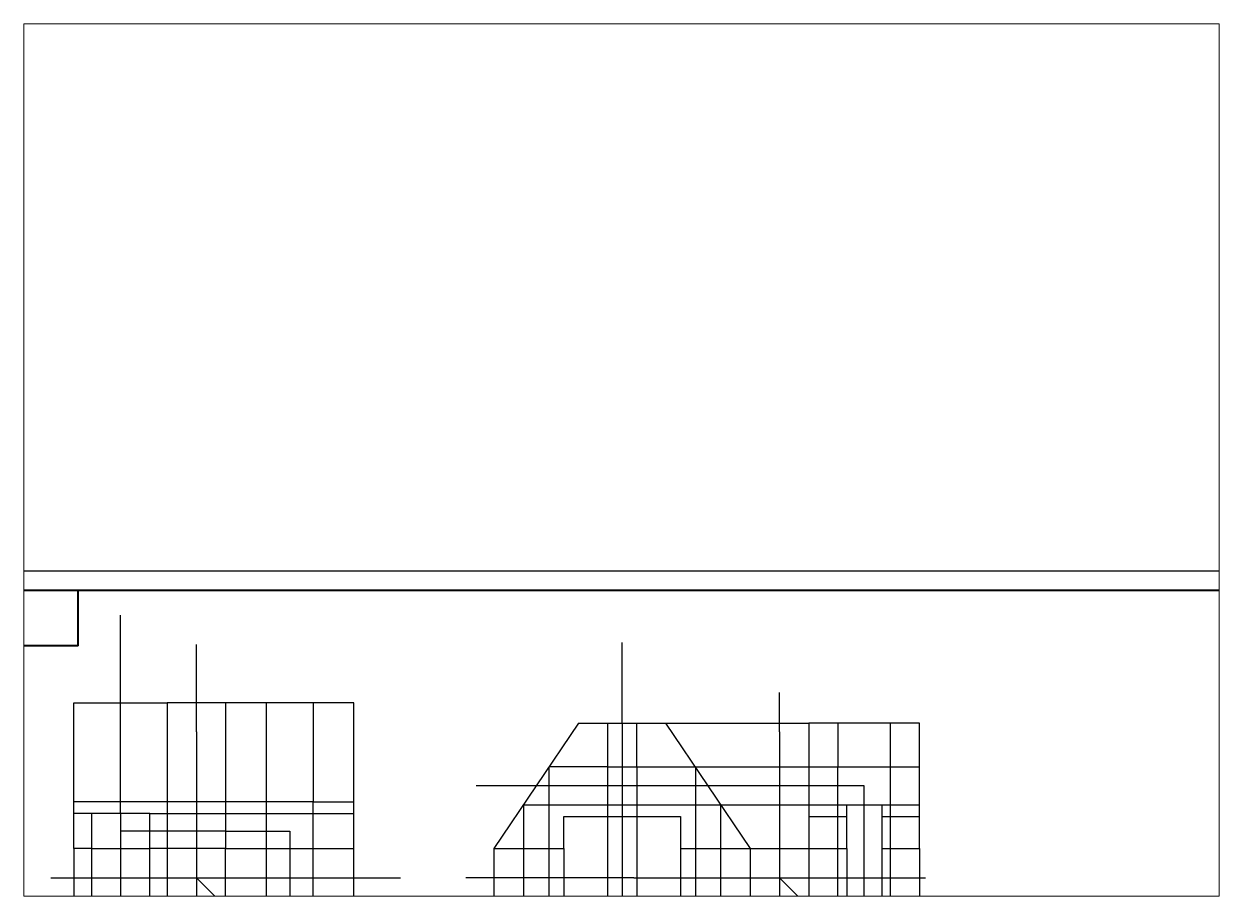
# Paper-space layout 'Лист2' of a CAD drawing. Header units: millimetres. Extents: x 24 to 130, y 84 to 162.
# The model-space entities are those that its viewports show. They can reach past a viewport. Long polylines and large blocks are cut down to what shows.
import ezdxf

# ---------------------------------------------------------------- set-up
doc = ezdxf.new("R2010")
doc.units = ezdxf.units.MM
doc.linetypes.add('ACAD_ISO02W100', pattern=[15, 12, -3])
doc.linetypes.add('ACAD_ISO04W100', pattern=[30, 24, -3, 0, -3])
for name, color, linetype in [('KONTUR', 7, 'Continuous'), ('Вспомогательные линии', 150, 'Continuous'), ('Невидимые линии', 7, 'ACAD_ISO02W100'), ('Рамка', 7, 'Continuous')]:
    doc.layers.add(name, color=color, linetype=linetype)
for name, color, linetype, lineweight in [('Контур', 7, 'Continuous', 30), ('Оси', 10, 'ACAD_ISO04W100', 25), ('Основная', 7, 'Continuous', 40)]:
    doc.layers.add(name, color=color, linetype=linetype, lineweight=lineweight)

# ---------------------------------------------------------------- blocks, each defined once
blk = doc.blocks.new('Рамка формата А3 горизонтальная и вертикальная autocad')
at = {"layer": 'KONTUR'}
blk.add_line((2172.54, 370.57), (2592.54, 370.57), dxfattribs=at)
at = {"layer": 'Основная'}
for p, q in [((2587.54, 365.57), (2180.54, 365.57)), ((2262.54, 351.57), (2262.54, 365.57)), ((2262.54, 351.57), (2192.54, 351.57))]:
    blk.add_line(p, q, dxfattribs=at)

msp = doc.modelspace()

# ---------------------------------------------------------------- linework, layer by layer
at = {"layer": 'Вспомогательные линии'}
for p, q in [((60, 60), (40, 60)), ((90, 60), (74, 60)), ((211, 53), (260, 53)), ((170.88, 38), (170.88, -20)), ((191, 38), (191, -23)), ((201, 38), (201, -23)), ((221.12, 38), (270, 38)), ((221.12, 38), (221.12, -20)), ((270, -20), (270, 38)), ((288, 38), (298, 38)), ((288, -38), (288, 38)), ((74, 26), (40, 26)), ((74, -24), (74, 26)), ((90, -40), (90, 26)), ((90, 26), (104, 26)), ((162.12, 25), (162.12, -23)), ((229.88, 25), (273, 25)), ((229.88, -23), (229.88, 25)), ((285, 25), (298, 25)), ((14, 22), (8, 22)), ((34, 22), (60, 22)), ((8, 10), (8, -10)), ((14, 10), (14, -10)), ((14, 10), (34, 10)), ((34, -10), (34, 10)), ((40, 10), (40, -10)), ((60, 10), (40, 10)), ((60, 0), (60, 10)), ((104, -54), (104, 10)), ((152, 10), (152, -10)), ((176, 10), (176, -10)), ((216, 10), (216, -10)), ((240, 10), (260, 10)), ((240, -10), (240, 10)), ((260, 10), (260, -10)), ((273, 10), (273, -23)), ((285, 10), (285, -35)), ((298, 10), (298, -48)), ((60, -10), (60, 0))]:
    msp.add_line(p, q, dxfattribs=at)
at = {"layer": 'Контур'}
for p, q in [((50, 50), (50, 80)), ((250, 50), (250, 63.49)), ((8, 10), (8, 60)), ((8, 60), (40, 60)), ((40, 60), (40, 10)), ((74, 60), (60, 60)), ((60, 60), (60, 10)), ((74, 26), (74, 60)), ((104, 60), (90, 60)), ((90, 60), (90, 26)), ((104, 10), (104, 60)), ((50, 50), (50, -50)), ((181, 53), (152, 10)), ((181, 53), (211, 53)), ((211, 53), (211, 53)), ((240, 10), (211, 53)), ((250, 50), (250, -50)), ((298, 53), (260, 53)), ((260, 53), (260, 10)), ((270, 53), (270, 38)), ((288, 38), (288, 53)), ((298, 10), (298, 53)), ((270, 38), (288, 38)), ((90, 26), (74, 26)), ((273, 10), (273, 25)), ((273, 25), (285, 25)), ((285, 25), (285, 10)), ((34, 22), (14, 22)), ((14, 22), (14, 10)), ((34, 10), (34, 22)), ((176, 10), (176, 21)), ((176, 21), (216, 21)), ((216, 21), (216, 10)), ((14, 10), (8, 10)), ((40, 10), (34, 10)), ((60, 10), (104, 10)), ((152, 10), (176, 10)), ((216, 10), (240, 10)), ((260, 10), (273, 10)), ((285, 10), (298, 10)), ((0, 0), (100, 0)), ((50, 0), (110, -60)), ((100, 0), (120, 0)), ((200, 0), (142.34, 0)), ((200, 0), (300, 0)), ((250, 0), (300, -50))]:
    msp.add_line(p, q, dxfattribs=at)
at = {"layer": 'Невидимые линии'}
for p, q in [((191, 53), (191, 38)), ((201, 38), (201, 53)), ((191, 38), (170.88, 38)), ((191, 38), (221.12, 38)), ((40, 26), (8, 26)), ((162.12, 25), (229.88, 25)), ((60, 22), (104, 22)), ((260, 21), (273, 21)), ((285, 21), (298, 21))]:
    msp.add_line(p, q, dxfattribs=at)
at = {"layer": 'Оси'}
for p, q in [((24, 22), (24, 89.97)), ((196, 53), (196, 80.68)), ((196, 53), (196, -59.26)), ((196, 31.5), (145.9, 31.5)), ((279, 31.5), (196, 31.5)), ((279, 25), (279, 31.5)), ((279, -29), (279, 25)), ((24, 22), (24, -68.71)), ((60, 16), (24, 16)), ((60, 16), (82, 16)), ((82, 16), (82, -32)), ((60, 10), (60, 10))]:
    msp.add_line(p, q, dxfattribs=at)

# ---------------------------------------------------------------- block references
at = {"layer": 'Рамка', "xscale": 1.353697656048825, "yscale": 1.353697656048825, "zscale": 1.353697656048825}
msp.add_blockref('Рамка формата А3 горизонтальная и вертикальная autocad', (-3053.41, -396.46), dxfattribs=at)

psp = doc.layouts.new('Лист2')

# ---------------------------------------------------------------- viewports
at = {"layer": 'Рамка'}
psp.add_viewport(center=(77.19, 122.91), size=(106.24, 77.4868), view_center_point=(195.75, 143.21), view_height=298.9617, dxfattribs=at)

doc.saveas('drawing.dxf')
